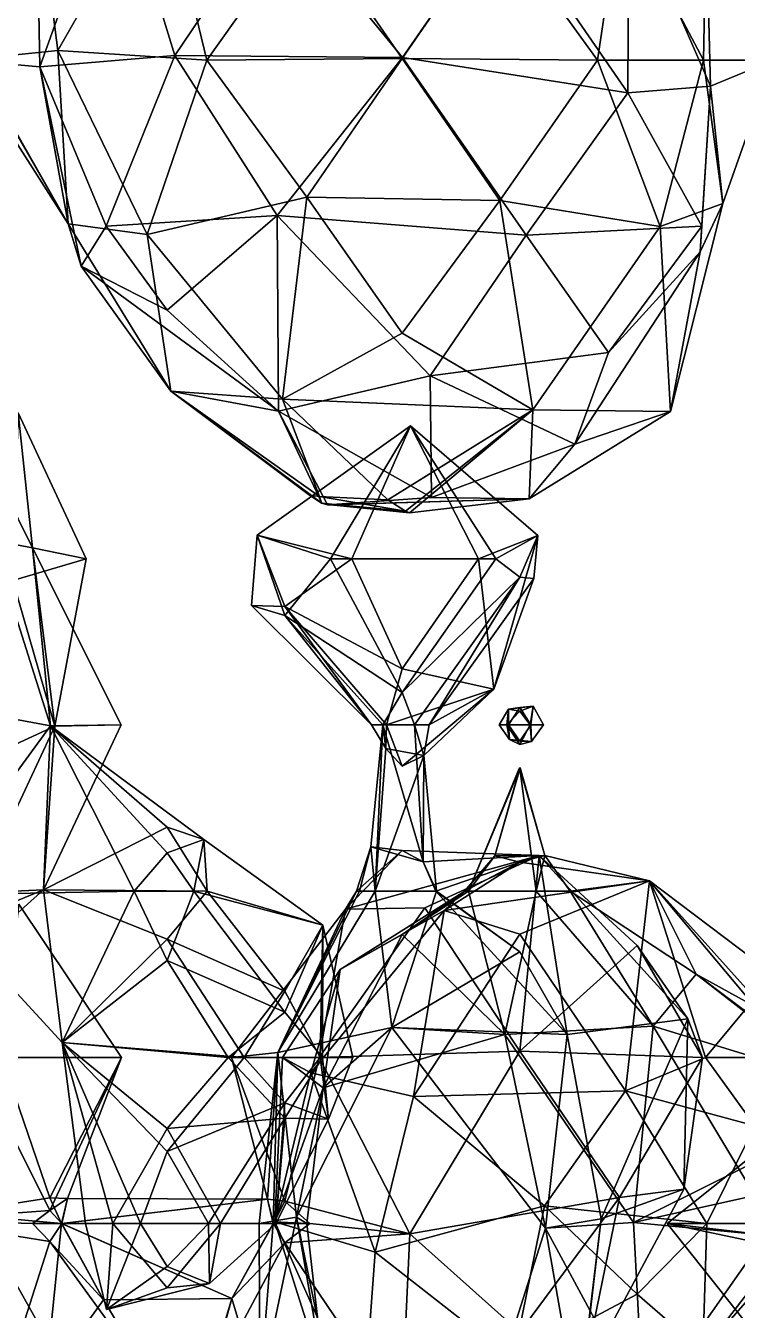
# Model space of a CAD drawing. Extents: x 290083 to 295691, y 4553739 to 4561622.
# Drawn here: x 293987.4 to 294063.7, y 4559022.4 to 4559160.1 of the extents above; entities that cross this region are included whole.
import ezdxf

# ---------------------------------------------------------------- set-up
doc = ezdxf.new("R2010")
doc.units = 0
doc.layers.add('Au_ppm_Pref_-_0_3', color=7, linetype='CONTINUOUS')

msp = doc.modelspace()

# ---------------------------------------------------------------- linework, layer by layer
at = {"layer": 'Au_ppm_Pref_-_0_3'}
for points in [[(293996.91, 4559177.91, 1851.76), (293988.56, 4559175.19, 1858.99), (293988.9, 4559155.64, 1853.05)], [(294003.39, 4559156.84, 1849.25), (293996.91, 4559177.91, 1851.76), (293988.9, 4559155.64, 1853.05)], [(294014.31, 4559173.08, 1848.93), (293996.91, 4559177.91, 1851.76), (294003.39, 4559156.84, 1849.25)], [(293988.56, 4559175.19, 1858.99), (294001.89, 4559176.72, 1865.59), (293990.85, 4559157.4, 1864.62)], [(293990.85, 4559157.4, 1864.62), (294001.89, 4559176.72, 1865.59), (294006.81, 4559156.37, 1868.89)], [(294006.81, 4559156.37, 1868.89), (294001.89, 4559176.72, 1865.59), (294017.52, 4559171.41, 1868.86)], [(293982.02, 4559156.26, 1858.06), (293988.56, 4559175.19, 1858.99), (293981.14, 4559157.4, 1859.01)], [(293981.14, 4559157.4, 1859.01), (293988.56, 4559175.19, 1858.99), (293981.77, 4559156.48, 1859.6)], [(293981.77, 4559156.48, 1859.6), (293988.56, 4559175.19, 1858.99), (293990.85, 4559157.4, 1864.62)], [(293982.02, 4559156.26, 1858.06), (293988.9, 4559155.64, 1853.05), (293988.56, 4559175.19, 1858.99)], [(294027.81, 4559156.66, 1848.36), (294014.31, 4559173.08, 1848.93), (294003.39, 4559156.84, 1849.25)], [(294027.81, 4559156.66, 1848.36), (294038.58, 4559172.24, 1848.63), (294014.31, 4559173.08, 1848.93)], [(294051.21, 4559173.12, 1864.63), (294048.72, 4559156.37, 1868.88), (294037.91, 4559171.29, 1868.76)], [(294052.07, 4559173.62, 1853.27), (294038.58, 4559172.24, 1848.63), (294051.95, 4559152.85, 1848.79)], [(294051.21, 4559173.12, 1864.63), (294060.06, 4559156.37, 1864.15), (294048.72, 4559156.37, 1868.88)], [(294051.21, 4559173.12, 1864.63), (294060.37, 4559171.63, 1859.01), (294060.06, 4559156.37, 1864.15)], [(294060.83, 4559153.57, 1853.54), (294052.07, 4559173.62, 1853.27), (294051.95, 4559152.85, 1848.79)], [(294060.37, 4559171.63, 1859.01), (294052.07, 4559173.62, 1853.27), (294060.83, 4559153.57, 1853.54)], [(294027.81, 4559156.66, 1848.36), (294051.95, 4559152.85, 1848.79), (294038.58, 4559172.24, 1848.63)], [(294060.37, 4559171.63, 1859.01), (294067.56, 4559156.37, 1859.01), (294060.06, 4559156.37, 1864.15)], [(294067.56, 4559156.37, 1859.01), (294060.37, 4559171.63, 1859.01), (294060.83, 4559153.57, 1853.54)], [(294027.76, 4559156.54, 1868.95), (294006.81, 4559156.37, 1868.89), (294017.52, 4559171.41, 1868.86)], [(294027.76, 4559156.54, 1868.95), (294017.52, 4559171.41, 1868.86), (294037.91, 4559171.29, 1868.76)], [(294027.76, 4559156.54, 1868.95), (294037.91, 4559171.29, 1868.76), (294048.72, 4559156.37, 1868.88)], [(293990.85, 4559157.4, 1864.62), (293991.95, 4559138.83, 1859.16), (293981.77, 4559156.48, 1859.6)], [(293981.77, 4559156.48, 1859.6), (293991.95, 4559138.83, 1859.16), (293982.69, 4559153.28, 1859.03)], [(293996.04, 4559138.55, 1849.99), (294003.39, 4559156.84, 1849.25), (293988.9, 4559155.64, 1853.05)], [(294006.81, 4559156.37, 1868.89), (294000.43, 4559137.68, 1866.4), (293990.85, 4559157.4, 1864.62)], [(293990.85, 4559157.4, 1864.62), (294000.43, 4559137.68, 1866.4), (293991.95, 4559138.83, 1859.16)], [(294003.39, 4559156.84, 1849.25), (293996.04, 4559138.55, 1849.99), (294014.35, 4559139.7, 1848.69)], [(294017.53, 4559141.67, 1868.74), (294000.43, 4559137.68, 1866.4), (294006.81, 4559156.37, 1868.89)], [(294027.81, 4559156.66, 1848.36), (294003.39, 4559156.84, 1849.25), (294014.35, 4559139.7, 1848.69)], [(294027.76, 4559156.54, 1868.95), (294017.53, 4559141.67, 1868.74), (294006.81, 4559156.37, 1868.89)], [(294027.81, 4559156.66, 1848.36), (294014.35, 4559139.7, 1848.69), (294041.04, 4559137.6, 1848.54)], [(294027.76, 4559156.54, 1868.95), (294038.25, 4559141.32, 1868.96), (294017.53, 4559141.67, 1868.74)], [(294027.76, 4559156.54, 1868.95), (294048.72, 4559156.37, 1868.88), (294038.25, 4559141.32, 1868.96)], [(294027.81, 4559156.66, 1848.36), (294041.04, 4559137.6, 1848.54), (294051.95, 4559152.85, 1848.79)], [(294038.25, 4559141.32, 1868.96), (294048.72, 4559156.37, 1868.88), (294055.42, 4559138.52, 1865.7)], [(294048.72, 4559156.37, 1868.88), (294060.06, 4559156.37, 1864.15), (294055.42, 4559138.52, 1865.7)], [(294062.13, 4559141.01, 1859.01), (294055.42, 4559138.52, 1865.7), (294060.06, 4559156.37, 1864.15)], [(294067.56, 4559156.37, 1859.01), (294062.13, 4559141.01, 1859.01), (294060.06, 4559156.37, 1864.15)], [(294062.13, 4559141.01, 1859.01), (294067.56, 4559156.37, 1859.01), (294060.83, 4559153.57, 1853.54)], [(293991.95, 4559138.83, 1859.16), (293982.02, 4559156.26, 1858.06), (293982.69, 4559153.28, 1859.03)], [(293991.95, 4559138.83, 1859.16), (293988.9, 4559155.64, 1853.05), (293982.02, 4559156.26, 1858.06)], [(293991.95, 4559138.83, 1859.16), (293993.34, 4559134.28, 1853.07), (293988.9, 4559155.64, 1853.05)], [(293993.34, 4559134.28, 1853.07), (293996.04, 4559138.55, 1849.99), (293988.9, 4559155.64, 1853.05)], [(294059.89, 4559138.55, 1849.81), (294051.95, 4559152.85, 1848.79), (294041.04, 4559137.6, 1848.54)], [(294059.89, 4559138.55, 1849.81), (294060.83, 4559153.57, 1853.54), (294051.95, 4559152.85, 1848.79)], [(294059.72, 4559135.82, 1854.02), (294062.13, 4559141.01, 1859.01), (294060.83, 4559153.57, 1853.54)], [(294059.89, 4559138.55, 1849.81), (294059.72, 4559135.82, 1854.02), (294060.83, 4559153.57, 1853.54)], [(294000.43, 4559137.68, 1866.4), (294017.53, 4559141.67, 1868.74), (294014.95, 4559120.02, 1865.2)], [(294017.53, 4559141.67, 1868.74), (294027.78, 4559127.09, 1868.77), (294014.95, 4559120.02, 1865.2)], [(294027.78, 4559127.09, 1868.77), (294017.53, 4559141.67, 1868.74), (294038.25, 4559141.32, 1868.96)], [(294027.78, 4559127.09, 1868.77), (294038.25, 4559141.32, 1868.96), (294041.78, 4559118.88, 1866.11)], [(294038.25, 4559141.32, 1868.96), (294055.42, 4559138.52, 1865.7), (294041.78, 4559118.88, 1866.11)], [(294055.42, 4559138.52, 1865.7), (294062.13, 4559141.01, 1859.01), (294056.54, 4559118.69, 1859.04)], [(294059.72, 4559135.82, 1854.02), (294056.54, 4559118.69, 1859.04), (294062.13, 4559141.01, 1859.01)], [(294000.43, 4559137.68, 1866.4), (294002.96, 4559120.89, 1859.11), (293991.95, 4559138.83, 1859.16)], [(293993.34, 4559134.28, 1853.07), (293991.95, 4559138.83, 1859.16), (294002.96, 4559120.89, 1859.11)], [(293993.34, 4559134.28, 1853.07), (294002.58, 4559129.57, 1850.07), (293996.04, 4559138.55, 1849.99)], [(294014.35, 4559139.7, 1848.69), (293996.04, 4559138.55, 1849.99), (294002.58, 4559129.57, 1850.07)], [(294014.35, 4559139.7, 1848.69), (294002.58, 4559129.57, 1850.07), (294014.52, 4559118.73, 1852.19)], [(294014.35, 4559139.7, 1848.69), (294014.52, 4559118.73, 1852.19), (294030.76, 4559122.53, 1849.14)], [(294041.04, 4559137.6, 1848.54), (294014.35, 4559139.7, 1848.69), (294030.76, 4559122.53, 1849.14)], [(294059.89, 4559138.55, 1849.81), (294041.04, 4559137.6, 1848.54), (294049.9, 4559125.01, 1850)], [(294041.78, 4559118.88, 1866.11), (294055.42, 4559138.52, 1865.7), (294056.54, 4559118.69, 1859.04)], [(294059.89, 4559138.55, 1849.81), (294049.9, 4559125.01, 1850), (294059.72, 4559135.82, 1854.02)], [(294002.96, 4559120.89, 1859.11), (294000.43, 4559137.68, 1866.4), (294014.95, 4559120.02, 1865.2)], [(294030.76, 4559122.53, 1849.14), (294049.9, 4559125.01, 1850), (294041.04, 4559137.6, 1848.54)], [(294046.26, 4559115.2, 1852.21), (294056.54, 4559118.69, 1859.04), (294059.72, 4559135.82, 1854.02)], [(294049.9, 4559125.01, 1850), (294046.26, 4559115.2, 1852.21), (294059.72, 4559135.82, 1854.02)], [(294014.52, 4559118.73, 1852.19), (293993.34, 4559134.28, 1853.07), (294002.96, 4559120.89, 1859.11)], [(294002.58, 4559129.57, 1850.07), (293993.34, 4559134.28, 1853.07), (294014.52, 4559118.73, 1852.19)], [(294027.78, 4559127.09, 1868.77), (294041.78, 4559118.88, 1866.11), (294014.95, 4559120.02, 1865.2)], [(294030.76, 4559122.53, 1849.14), (294046.26, 4559115.2, 1852.21), (294049.9, 4559125.01, 1850)], [(293983.72, 4559104.9, 1782.67), (293978.86, 4559122.73, 1775.51), (293988.14, 4559104.1, 1775.97)], [(293978.86, 4559122.73, 1775.51), (293986.61, 4559118.54, 1769.92), (293988.14, 4559104.1, 1775.97)], [(294030.76, 4559122.53, 1849.14), (294014.52, 4559118.73, 1852.19), (294030.9, 4559109.49, 1853.79)], [(294030.76, 4559122.53, 1849.14), (294030.9, 4559109.49, 1853.79), (294046.26, 4559115.2, 1852.21)], [(294019.14, 4559108.86, 1858.87), (294002.96, 4559120.89, 1859.11), (294017.81, 4559109.73, 1859.02)], [(294019.14, 4559108.86, 1858.87), (294014.52, 4559118.73, 1852.19), (294002.96, 4559120.89, 1859.11)], [(294017.81, 4559109.73, 1859.02), (294002.96, 4559120.89, 1859.11), (294018.89, 4559109.59, 1859.52)], [(294002.96, 4559120.89, 1859.11), (294014.95, 4559120.02, 1865.2), (294018.89, 4559109.59, 1859.52)], [(294014.95, 4559120.02, 1865.2), (294026.23, 4559109.23, 1863.56), (294018.89, 4559109.59, 1859.52)], [(294026.23, 4559109.23, 1863.56), (294014.95, 4559120.02, 1865.2), (294041.78, 4559118.88, 1866.11)], [(293986.61, 4559118.54, 1769.92), (293986.03, 4559100.57, 1764.43), (293993.88, 4559102.92, 1769.92)], [(293986.61, 4559118.54, 1769.92), (293993.88, 4559102.92, 1769.92), (293988.14, 4559104.1, 1775.97)], [(294014.52, 4559118.73, 1852.19), (294019.14, 4559108.86, 1858.87), (294019.74, 4559108.7, 1858.78)], [(294014.52, 4559118.73, 1852.19), (294019.74, 4559108.7, 1858.78), (294030.9, 4559109.49, 1853.79)], [(294026.23, 4559109.23, 1863.56), (294041.78, 4559118.88, 1866.11), (294028.12, 4559108.03, 1863.4)], [(294028.54, 4559107.85, 1863.1), (294028.12, 4559108.03, 1863.4), (294041.78, 4559118.88, 1866.11)], [(294028.54, 4559107.85, 1863.1), (294041.78, 4559118.88, 1866.11), (294041.38, 4559109.33, 1859.18)], [(294041.38, 4559109.33, 1859.18), (294041.78, 4559118.88, 1866.11), (294056.54, 4559118.69, 1859.04)], [(294056.54, 4559118.69, 1859.04), (294046.26, 4559115.2, 1852.21), (294041.38, 4559109.33, 1859.18)], [(294022.37, 4559102.92, 1826.77), (294012.2, 4559105.44, 1823.31), (294028.66, 4559117.17, 1823.37)], [(294028.66, 4559117.17, 1823.37), (294012.2, 4559105.44, 1823.31), (294020.07, 4559102.92, 1821.07)], [(294028.66, 4559117.17, 1823.37), (294020.07, 4559102.92, 1821.07), (294037.8, 4559102.92, 1822.16)], [(294035.96, 4559102.92, 1825.46), (294022.37, 4559102.92, 1826.77), (294028.66, 4559117.17, 1823.37)], [(294035.96, 4559102.92, 1825.46), (294028.66, 4559117.17, 1823.37), (294042.31, 4559105.41, 1823.53)], [(294028.66, 4559117.17, 1823.37), (294037.8, 4559102.92, 1822.16), (294042.31, 4559105.41, 1823.53)], [(294046.26, 4559115.2, 1852.21), (294030.9, 4559109.49, 1853.79), (294041.38, 4559109.33, 1859.18)], [(294019.12, 4559108.87, 1858.88), (294019.14, 4559108.86, 1858.87), (294017.81, 4559109.73, 1859.02)], [(294017.81, 4559109.73, 1859.02), (294018.89, 4559109.59, 1859.52), (294019.12, 4559108.87, 1858.88)], [(294018.89, 4559109.59, 1859.52), (294026.23, 4559109.23, 1863.56), (294028.11, 4559108.03, 1863.4)], [(294018.89, 4559109.59, 1859.52), (294028.11, 4559108.03, 1863.4), (294019.12, 4559108.87, 1858.88)], [(294020.07, 4559108.69, 1859.01), (294019.14, 4559108.86, 1858.87), (294019.12, 4559108.87, 1858.88)], [(294019.12, 4559108.87, 1858.88), (294028.11, 4559108.03, 1863.4), (294028.54, 4559107.85, 1863.1)], [(294019.12, 4559108.87, 1858.88), (294028.54, 4559107.85, 1863.1), (294020.07, 4559108.69, 1859.01)], [(294019.74, 4559108.7, 1858.78), (294019.14, 4559108.86, 1858.87), (294020.07, 4559108.69, 1859.01)], [(294019.74, 4559108.7, 1858.78), (294041.38, 4559109.33, 1859.18), (294030.9, 4559109.49, 1853.79)], [(294041.38, 4559109.33, 1859.18), (294019.74, 4559108.7, 1858.78), (294020.07, 4559108.69, 1859.01)], [(294020.07, 4559108.69, 1859.01), (294028.54, 4559107.85, 1863.1), (294041.38, 4559109.33, 1859.18)], [(294028.11, 4559108.03, 1863.4), (294026.23, 4559109.23, 1863.56), (294028.12, 4559108.03, 1863.4)], [(294028.54, 4559107.85, 1863.1), (294028.11, 4559108.03, 1863.4), (294028.12, 4559108.03, 1863.4)], [(294015.18, 4559097.79, 1825.08), (294011.62, 4559097.89, 1823.37), (294012.2, 4559105.44, 1823.31)], [(294011.62, 4559097.89, 1823.37), (294015.18, 4559096.84, 1821.35), (294012.2, 4559105.44, 1823.31)], [(294022.37, 4559102.92, 1826.77), (294015.18, 4559097.79, 1825.08), (294012.2, 4559105.44, 1823.31)], [(294020.07, 4559102.92, 1821.07), (294012.2, 4559105.44, 1823.31), (294015.18, 4559096.84, 1821.35)], [(293974.41, 4559087.9, 1787.13), (293983.72, 4559104.9, 1782.67), (293990.05, 4559085.01, 1781.68)], [(293983.72, 4559104.9, 1782.67), (293988.14, 4559104.1, 1775.97), (293990.05, 4559085.01, 1781.68)], [(293988.14, 4559104.1, 1775.97), (293997.62, 4559085.1, 1775.86), (293990.05, 4559085.01, 1781.68)], [(293988.14, 4559104.1, 1775.97), (293990.53, 4559084.96, 1770.39), (293997.62, 4559085.1, 1775.86)], [(293988.14, 4559104.1, 1775.97), (293993.88, 4559102.92, 1769.92), (293990.53, 4559084.96, 1770.39)], [(294035.96, 4559102.92, 1825.46), (294042.31, 4559105.41, 1823.53), (294037.58, 4559088.93, 1826.72)], [(294041.88, 4559100.79, 1823.37), (294037.58, 4559088.93, 1826.72), (294042.31, 4559105.41, 1823.53)], [(294040.37, 4559100.95, 1822.72), (294042.31, 4559105.41, 1823.53), (294037.8, 4559102.92, 1822.16)], [(294040.37, 4559100.95, 1822.72), (294041.88, 4559100.79, 1823.37), (294042.31, 4559105.41, 1823.53)], [(293993.88, 4559102.92, 1769.92), (293986.03, 4559100.57, 1764.43), (293990.53, 4559084.96, 1770.39)], [(294027.78, 4559091.13, 1825.38), (294015.18, 4559097.79, 1825.08), (294022.37, 4559102.92, 1826.77)], [(294027.78, 4559088.59, 1822.21), (294020.07, 4559102.92, 1821.07), (294015.18, 4559096.84, 1821.35)], [(294027.78, 4559088.59, 1822.21), (294037.8, 4559102.92, 1822.16), (294020.07, 4559102.92, 1821.07)], [(294035.96, 4559102.92, 1825.46), (294027.78, 4559091.13, 1825.38), (294022.37, 4559102.92, 1826.77)], [(294027.78, 4559091.13, 1825.38), (294035.96, 4559102.92, 1825.46), (294037.58, 4559088.93, 1826.72)], [(294027.78, 4559088.59, 1822.21), (294040.37, 4559100.95, 1822.72), (294037.8, 4559102.92, 1822.16)], [(293984.88, 4559082.37, 1763.01), (293990.53, 4559084.96, 1770.39), (293986.03, 4559100.57, 1764.43)], [(294027.78, 4559088.59, 1822.21), (294029.1, 4559085.1, 1822.75), (294040.37, 4559100.95, 1822.72)], [(294030.64, 4559085.1, 1823.37), (294040.37, 4559100.95, 1822.72), (294029.1, 4559085.1, 1822.75)], [(294030.64, 4559085.1, 1823.37), (294041.88, 4559100.79, 1823.37), (294040.37, 4559100.95, 1822.72)], [(294041.88, 4559100.79, 1823.37), (294030.64, 4559085.1, 1823.37), (294037.58, 4559088.93, 1826.72)], [(294024.48, 4559085.1, 1823.37), (294011.62, 4559097.89, 1823.37), (294015.18, 4559097.79, 1825.08)], [(294024.48, 4559085.1, 1823.37), (294015.18, 4559096.84, 1821.35), (294011.62, 4559097.89, 1823.37)], [(294027.78, 4559091.13, 1825.38), (294026.09, 4559085.1, 1824.17), (294015.18, 4559097.79, 1825.08)], [(294024.48, 4559085.1, 1823.37), (294015.18, 4559097.79, 1825.08), (294026.09, 4559085.1, 1824.17)], [(294027.78, 4559088.59, 1822.21), (294015.18, 4559096.84, 1821.35), (294025.69, 4559085.1, 1822.39)], [(294024.48, 4559085.1, 1823.37), (294025.69, 4559085.1, 1822.39), (294015.18, 4559096.84, 1821.35)], [(294027.78, 4559091.13, 1825.38), (294037.58, 4559088.93, 1826.72), (294026.09, 4559085.1, 1824.17)], [(294027.78, 4559080.68, 1824.85), (294026.09, 4559085.1, 1824.17), (294037.58, 4559088.93, 1826.72)], [(294030.09, 4559081.83, 1823.37), (294027.78, 4559080.68, 1824.85), (294037.58, 4559088.93, 1826.72)], [(294030.09, 4559081.83, 1823.37), (294037.58, 4559088.93, 1826.72), (294030.64, 4559085.1, 1823.37)], [(293990.05, 4559085.01, 1781.68), (293976.77, 4559066.84, 1782.68), (293974.41, 4559087.9, 1787.13)], [(294027.78, 4559088.59, 1822.21), (294025.69, 4559085.1, 1822.39), (294029.1, 4559085.1, 1822.75)], [(294038.17, 4559085.1, 1793.68), (294039.18, 4559086.79, 1793.68), (294039.16, 4559085.1, 1794.25)], [(294039.18, 4559086.79, 1793.68), (294038.17, 4559085.1, 1793.68), (294038.99, 4559085.1, 1793.02)], [(294039.18, 4559086.79, 1793.68), (294038.99, 4559085.1, 1793.02), (294040.37, 4559086.57, 1793.19)], [(294041.48, 4559085.1, 1793.15), (294040.37, 4559086.57, 1793.19), (294038.99, 4559085.1, 1793.02)], [(294039.18, 4559086.79, 1793.68), (294040.37, 4559086.98, 1794.3), (294039.16, 4559085.1, 1794.25)], [(294041.56, 4559085.1, 1794.23), (294039.16, 4559085.1, 1794.25), (294040.37, 4559086.98, 1794.3)], [(294039.18, 4559086.79, 1793.68), (294041.8, 4559087.12, 1793.68), (294040.37, 4559086.98, 1794.3)], [(294041.8, 4559087.12, 1793.68), (294039.18, 4559086.79, 1793.68), (294040.37, 4559086.57, 1793.19)], [(294041.48, 4559085.1, 1793.15), (294041.8, 4559087.12, 1793.68), (294040.37, 4559086.57, 1793.19)], [(294041.8, 4559087.12, 1793.68), (294041.56, 4559085.1, 1794.23), (294040.37, 4559086.98, 1794.3)], [(294041.48, 4559085.1, 1793.15), (294042.93, 4559085.1, 1793.68), (294041.8, 4559087.12, 1793.68)], [(294041.8, 4559087.12, 1793.68), (294042.93, 4559085.1, 1793.68), (294041.56, 4559085.1, 1794.23)], [(293990.05, 4559085.01, 1781.68), (293999.04, 4559067.28, 1783.47), (293976.77, 4559066.84, 1782.68)], [(293989.3, 4559067.42, 1776.29), (293990.53, 4559084.96, 1770.39), (293980.65, 4559063.88, 1769.59)], [(293990.53, 4559084.96, 1770.39), (293984.88, 4559082.37, 1763.01), (293980.65, 4559063.88, 1769.59)], [(293997.62, 4559085.1, 1775.86), (293989.3, 4559067.42, 1776.29), (293990.05, 4559085.01, 1781.68)], [(293989.3, 4559067.42, 1776.29), (293997.62, 4559085.1, 1775.86), (293990.53, 4559084.96, 1770.39)], [(294002.58, 4559074.13, 1779.52), (293990.05, 4559085.01, 1781.68), (293989.3, 4559067.42, 1776.29)], [(293999.04, 4559067.28, 1783.47), (293990.05, 4559085.01, 1781.68), (294002.58, 4559071.38, 1783.16)], [(294002.58, 4559071.38, 1783.16), (293990.05, 4559085.01, 1781.68), (294006.5, 4559072.83, 1781.8)], [(294006.5, 4559072.83, 1781.8), (293990.05, 4559085.01, 1781.68), (294002.58, 4559074.13, 1779.52)], [(294024.86, 4559067.28, 1818.81), (294024.42, 4559072.03, 1817.43), (294025.69, 4559085.1, 1822.39)], [(294030, 4559070.43, 1817.43), (294025.69, 4559085.1, 1822.39), (294024.42, 4559072.03, 1817.43)], [(294026, 4559082.59, 1823.37), (294024.48, 4559085.1, 1823.37), (294026.09, 4559085.1, 1824.17)], [(294024.48, 4559085.1, 1823.37), (294026, 4559082.59, 1823.37), (294025.69, 4559085.1, 1822.39)], [(294024.86, 4559067.28, 1818.81), (294025.69, 4559085.1, 1822.39), (294026, 4559082.59, 1823.37)], [(294030, 4559070.43, 1817.43), (294029.1, 4559085.1, 1822.75), (294025.69, 4559085.1, 1822.39)], [(294026, 4559082.59, 1823.37), (294026.09, 4559085.1, 1824.17), (294027.78, 4559080.68, 1824.85)], [(294030, 4559070.43, 1817.43), (294030.09, 4559081.83, 1823.37), (294029.1, 4559085.1, 1822.75)], [(294030.09, 4559081.83, 1823.37), (294030.64, 4559085.1, 1823.37), (294029.1, 4559085.1, 1822.75)], [(294039.27, 4559083.54, 1793.68), (294038.17, 4559085.1, 1793.68), (294039.16, 4559085.1, 1794.25)], [(294038.17, 4559085.1, 1793.68), (294039.27, 4559083.54, 1793.68), (294038.99, 4559085.1, 1793.02)], [(294041.48, 4559085.1, 1793.15), (294038.99, 4559085.1, 1793.02), (294040.37, 4559082.99, 1792.97)], [(294039.27, 4559083.54, 1793.68), (294040.37, 4559082.99, 1792.97), (294038.99, 4559085.1, 1793.02)], [(294039.27, 4559083.54, 1793.68), (294039.16, 4559085.1, 1794.25), (294040.37, 4559083.35, 1794.26)], [(294040.37, 4559083.35, 1794.26), (294039.16, 4559085.1, 1794.25), (294041.56, 4559085.1, 1794.23)], [(294041.48, 4559085.1, 1793.15), (294040.37, 4559082.99, 1792.97), (294041.62, 4559083.34, 1793.68)], [(294041.62, 4559083.34, 1793.68), (294040.37, 4559083.35, 1794.26), (294041.56, 4559085.1, 1794.23)], [(294041.48, 4559085.1, 1793.15), (294041.62, 4559083.34, 1793.68), (294042.93, 4559085.1, 1793.68)], [(294042.93, 4559085.1, 1793.68), (294041.62, 4559083.34, 1793.68), (294041.56, 4559085.1, 1794.23)], [(294041.62, 4559083.34, 1793.68), (294039.27, 4559083.54, 1793.68), (294040.37, 4559083.35, 1794.26)], [(294039.27, 4559083.54, 1793.68), (294041.62, 4559083.34, 1793.68), (294040.37, 4559082.99, 1792.97)], [(294024.86, 4559067.28, 1818.81), (294026, 4559082.59, 1823.37), (294030.09, 4559081.83, 1823.37)], [(294030.09, 4559081.83, 1823.37), (294026, 4559082.59, 1823.37), (294027.78, 4559080.68, 1824.85)], [(294024.86, 4559067.28, 1818.81), (294030.09, 4559081.83, 1823.37), (294031.45, 4559067.28, 1819.17)], [(294030, 4559070.43, 1817.43), (294031.45, 4559067.28, 1819.17), (294030.09, 4559081.83, 1823.37)], [(294040.32, 4559080.43, 1830.84), (294040.36, 4559080.52, 1830.85), (294034.89, 4559067.28, 1832.67)], [(294040.36, 4559080.52, 1830.85), (294037.68, 4559071.09, 1835.25), (294034.89, 4559067.28, 1832.67)], [(294034.89, 4559067.28, 1832.67), (294040.39, 4559080.43, 1830.86), (294040.32, 4559080.43, 1830.84)], [(294042.14, 4559067.28, 1834.42), (294040.39, 4559080.43, 1830.86), (294034.89, 4559067.28, 1832.67)], [(294040.4, 4559080.5, 1830.86), (294037.68, 4559071.09, 1835.25), (294040.36, 4559080.52, 1830.85)], [(294043.07, 4559071.1, 1835.25), (294037.68, 4559071.09, 1835.25), (294040.4, 4559080.5, 1830.86)], [(294040.32, 4559080.43, 1830.84), (294040.4, 4559080.5, 1830.86), (294040.36, 4559080.52, 1830.85)], [(294040.39, 4559080.43, 1830.86), (294040.4, 4559080.5, 1830.86), (294040.32, 4559080.43, 1830.84)], [(294040.39, 4559080.43, 1830.86), (294043.07, 4559071.1, 1835.25), (294040.4, 4559080.5, 1830.86)], [(294040.39, 4559080.43, 1830.86), (294042.14, 4559067.28, 1834.42), (294043.07, 4559071.1, 1835.25)], [(294002.58, 4559074.13, 1779.52), (293989.3, 4559067.42, 1776.29), (294006.84, 4559067.28, 1779.79)], [(294002.58, 4559074.13, 1779.52), (294006.84, 4559067.28, 1779.79), (294006.5, 4559072.83, 1781.8)], [(294005.41, 4559067.28, 1783.13), (294002.58, 4559071.38, 1783.16), (294006.5, 4559072.83, 1781.8)], [(294005.41, 4559067.28, 1783.13), (294006.5, 4559072.83, 1781.8), (294019.26, 4559063.65, 1781.8)], [(294006.5, 4559072.83, 1781.8), (294006.84, 4559067.28, 1779.79), (294019.26, 4559063.65, 1781.8)], [(294005.41, 4559067.28, 1783.13), (293999.04, 4559067.28, 1783.47), (294002.58, 4559071.38, 1783.16)], [(294027.78, 4559071.66, 1815.97), (294022.86, 4559067.28, 1815.12), (294021.7, 4559065.36, 1811.49)], [(294027.78, 4559071.66, 1815.97), (294021.7, 4559065.36, 1811.49), (294042.44, 4559071.11, 1811.25)], [(294042.44, 4559071.11, 1811.25), (294021.7, 4559065.36, 1811.49), (294030.2, 4559065.51, 1807.29)], [(294024.42, 4559072.03, 1817.43), (294022.86, 4559067.28, 1815.12), (294027.78, 4559071.66, 1815.97)], [(294024.42, 4559072.03, 1817.43), (294023.18, 4559067.28, 1817.43), (294022.86, 4559067.28, 1815.12)], [(294023.18, 4559067.28, 1817.43), (294024.42, 4559072.03, 1817.43), (294024.86, 4559067.28, 1818.81)], [(294030, 4559070.43, 1817.43), (294024.42, 4559072.03, 1817.43), (294027.78, 4559071.66, 1815.97)], [(294030, 4559070.43, 1817.43), (294027.78, 4559071.66, 1815.97), (294042.44, 4559071.11, 1811.25)], [(294031.37, 4559067.28, 1817.43), (294030, 4559070.43, 1817.43), (294042.44, 4559071.11, 1811.25)], [(294042.44, 4559071.11, 1811.25), (294030.2, 4559065.51, 1807.29), (294040.39, 4559050.13, 1806.56)], [(294031.37, 4559067.28, 1817.43), (294042.44, 4559071.11, 1811.25), (294045.47, 4559051.92, 1817.96)], [(294034.45, 4559067.28, 1838.04), (294037.68, 4559071.09, 1835.25), (294040.37, 4559070.41, 1836.29)], [(294034.45, 4559067.28, 1838.04), (294034.49, 4559067.28, 1835.25), (294037.68, 4559071.09, 1835.25)], [(294037.68, 4559071.09, 1835.25), (294034.49, 4559067.28, 1835.25), (294034.89, 4559067.28, 1832.67)], [(294043.07, 4559071.1, 1835.25), (294040.37, 4559070.41, 1836.29), (294037.68, 4559071.09, 1835.25)], [(294043.07, 4559071.1, 1835.25), (294054.28, 4559068.38, 1841.61), (294040.37, 4559070.41, 1836.29)], [(294052.97, 4559061.45, 1807.5), (294042.44, 4559071.11, 1811.25), (294040.39, 4559050.13, 1806.56)], [(294042.14, 4559067.28, 1834.42), (294045.77, 4559067.28, 1835.25), (294043.07, 4559071.1, 1835.25)], [(294045.47, 4559051.92, 1817.96), (294042.44, 4559071.11, 1811.25), (294058.38, 4559053.61, 1812.67)], [(294058.38, 4559053.61, 1812.67), (294042.44, 4559071.11, 1811.25), (294052.97, 4559061.45, 1807.5)], [(294045.77, 4559067.28, 1835.25), (294054.28, 4559068.38, 1841.61), (294043.07, 4559071.1, 1835.25)], [(294030, 4559070.43, 1817.43), (294031.37, 4559067.28, 1817.43), (294031.45, 4559067.28, 1819.17)], [(294032.27, 4559065.22, 1840.73), (294034.45, 4559067.28, 1838.04), (294040.37, 4559070.41, 1836.29)], [(294032.27, 4559065.22, 1840.73), (294040.37, 4559070.41, 1836.29), (294054.28, 4559068.38, 1841.61)], [(294032.27, 4559065.22, 1840.73), (294054.28, 4559068.38, 1841.61), (294040.37, 4559062.68, 1845.6)], [(294051.7, 4559045.9, 1845.34), (294040.37, 4559062.68, 1845.6), (294054.28, 4559068.38, 1841.61)], [(294059.29, 4559058.4, 1835.25), (294054.28, 4559068.38, 1841.61), (294045.77, 4559067.28, 1835.25)], [(294054.28, 4559068.38, 1841.61), (294060.29, 4559049.46, 1843.68), (294051.7, 4559045.9, 1845.34)], [(294060.29, 4559049.46, 1843.68), (294054.28, 4559068.38, 1841.61), (294065.57, 4559055.83, 1843.31)], [(294059.29, 4559058.4, 1835.25), (294065.57, 4559054.93, 1839.37), (294054.28, 4559068.38, 1841.61)], [(294070.35, 4559056.23, 1841.19), (294065.57, 4559055.83, 1843.31), (294054.28, 4559068.38, 1841.61)], [(294065.57, 4559054.93, 1839.37), (294070.35, 4559056.23, 1841.19), (294054.28, 4559068.38, 1841.61)], [(293989.3, 4559067.42, 1776.29), (293971.87, 4559051.84, 1775.86), (293976.77, 4559066.84, 1782.68)], [(293989.3, 4559067.42, 1776.29), (293980.65, 4559063.88, 1769.59), (293971.87, 4559051.84, 1775.86)], [(293991.3, 4559051.07, 1781.8), (293989.3, 4559067.42, 1776.29), (293976.77, 4559066.84, 1782.68)], [(293976.77, 4559066.84, 1782.68), (293999.04, 4559067.28, 1783.47), (293991.3, 4559051.07, 1781.8)], [(293991.3, 4559051.07, 1781.8), (294002.58, 4559062.14, 1780.08), (293989.3, 4559067.42, 1776.29)], [(294006.84, 4559067.28, 1779.79), (293989.3, 4559067.42, 1776.29), (294002.58, 4559062.14, 1780.08)], [(293991.3, 4559051.07, 1781.8), (293999.04, 4559067.28, 1783.47), (294002.58, 4559059.87, 1784.27)], [(294005.41, 4559067.28, 1783.13), (294002.58, 4559059.87, 1784.27), (293999.04, 4559067.28, 1783.47)], [(294015.18, 4559054.33, 1783.42), (294002.58, 4559059.87, 1784.27), (294005.41, 4559067.28, 1783.13)], [(294015.18, 4559056.57, 1779.43), (294006.84, 4559067.28, 1779.79), (294002.58, 4559062.14, 1780.08)], [(294015.18, 4559054.33, 1783.42), (294005.41, 4559067.28, 1783.13), (294019.26, 4559063.65, 1781.8)], [(294006.84, 4559067.28, 1779.79), (294015.18, 4559056.57, 1779.43), (294019.26, 4559063.65, 1781.8)], [(294023.18, 4559067.28, 1817.43), (294024.86, 4559067.28, 1818.81), (294014.43, 4559050, 1817.31)], [(294024.86, 4559067.28, 1818.81), (294026.67, 4559052.66, 1824.21), (294014.43, 4559050, 1817.31)], [(294022.86, 4559067.28, 1815.12), (294023.18, 4559067.28, 1817.43), (294014.43, 4559050, 1817.31)], [(294022.86, 4559067.28, 1815.12), (294014.43, 4559050, 1817.31), (294021.7, 4559065.36, 1811.49)], [(294032.27, 4559065.22, 1840.73), (294021.1, 4559058.9, 1835.25), (294034.49, 4559067.28, 1835.25)], [(294034.49, 4559067.28, 1835.25), (294021.1, 4559058.9, 1835.25), (294027.78, 4559062.65, 1830.86)], [(294024.86, 4559067.28, 1818.81), (294031.45, 4559067.28, 1819.17), (294026.67, 4559052.66, 1824.21)], [(294031.45, 4559067.28, 1819.17), (294040.37, 4559060.79, 1821.21), (294026.67, 4559052.66, 1824.21)], [(294038.77, 4559051.94, 1828.92), (294034.89, 4559067.28, 1832.67), (294027.78, 4559062.65, 1830.86)], [(294034.49, 4559067.28, 1835.25), (294027.78, 4559062.65, 1830.86), (294034.89, 4559067.28, 1832.67)], [(294031.37, 4559067.28, 1817.43), (294045.47, 4559051.92, 1817.96), (294040.37, 4559060.79, 1821.21)], [(294031.37, 4559067.28, 1817.43), (294040.37, 4559060.79, 1821.21), (294031.45, 4559067.28, 1819.17)], [(294032.27, 4559065.22, 1840.73), (294034.49, 4559067.28, 1835.25), (294034.45, 4559067.28, 1838.04)], [(294042.14, 4559067.28, 1834.42), (294034.89, 4559067.28, 1832.67), (294038.77, 4559051.94, 1828.92)], [(294054.67, 4559052.82, 1833.33), (294042.14, 4559067.28, 1834.42), (294038.77, 4559051.94, 1828.92)], [(294054.67, 4559052.82, 1833.33), (294045.77, 4559067.28, 1835.25), (294042.14, 4559067.28, 1834.42)], [(294054.67, 4559052.82, 1833.33), (294059.29, 4559058.4, 1835.25), (294045.77, 4559067.28, 1835.25)], [(293981.77, 4559049.46, 1816.44), (293986.68, 4559065.9, 1811.49), (293997.69, 4559049.46, 1811.49)], [(293997.69, 4559049.46, 1811.49), (293986.68, 4559065.9, 1811.49), (293984.83, 4559049.46, 1806.12)], [(294021.7, 4559065.36, 1811.49), (294018.88, 4559049.46, 1807.3), (294030.2, 4559065.51, 1807.29)], [(294030.2, 4559065.51, 1807.29), (294018.88, 4559049.46, 1807.3), (294040.39, 4559050.13, 1806.56)], [(294021.7, 4559065.36, 1811.49), (294014.43, 4559050, 1817.31), (294009.48, 4559049.46, 1811.49)], [(294021.7, 4559065.36, 1811.49), (294009.48, 4559049.46, 1811.49), (294018.88, 4559049.46, 1807.3)], [(294032.27, 4559065.22, 1840.73), (294028.98, 4559045.28, 1845.17), (294017.97, 4559047.81, 1840.8)], [(294032.27, 4559065.22, 1840.73), (294017.97, 4559047.81, 1840.8), (294021.1, 4559058.9, 1835.25)], [(294032.27, 4559065.22, 1840.73), (294040.37, 4559062.68, 1845.6), (294028.98, 4559045.28, 1845.17)], [(294015.18, 4559054.33, 1783.42), (294019.26, 4559063.65, 1781.8), (294019.23, 4559049.46, 1783.71)], [(294019.26, 4559063.65, 1781.8), (294015.18, 4559056.57, 1779.43), (294018.96, 4559049.46, 1780.01)], [(294022.47, 4559049.46, 1781.8), (294019.26, 4559063.65, 1781.8), (294018.96, 4559049.46, 1780.01)], [(294019.26, 4559063.65, 1781.8), (294022.47, 4559049.46, 1781.8), (294019.23, 4559049.46, 1783.71)], [(293991.3, 4559051.07, 1781.8), (294010.83, 4559049.46, 1779.75), (294002.58, 4559062.14, 1780.08)], [(294015.18, 4559056.57, 1779.43), (294002.58, 4559062.14, 1780.08), (294010.83, 4559049.46, 1779.75)], [(294019.29, 4559046.21, 1830.16), (294038.77, 4559051.94, 1828.92), (294027.78, 4559062.65, 1830.86)], [(294021.1, 4559058.9, 1835.25), (294019.29, 4559046.21, 1830.16), (294027.78, 4559062.65, 1830.86)], [(294051.7, 4559045.9, 1845.34), (294028.98, 4559045.28, 1845.17), (294040.37, 4559062.68, 1845.6)], [(294052.97, 4559061.45, 1807.5), (294040.39, 4559050.13, 1806.56), (294059.96, 4559049.46, 1808.2)], [(294058.38, 4559053.61, 1812.67), (294052.97, 4559061.45, 1807.5), (294059.96, 4559049.46, 1808.2)], [(294045.47, 4559051.92, 1817.96), (294026.67, 4559052.66, 1824.21), (294040.37, 4559060.79, 1821.21)], [(294002.58, 4559059.87, 1784.27), (294009.12, 4559049.46, 1784.65), (293991.3, 4559051.07, 1781.8)], [(294015.18, 4559054.33, 1783.42), (294009.12, 4559049.46, 1784.65), (294002.58, 4559059.87, 1784.27)], [(294017.97, 4559047.81, 1840.8), (294014.93, 4559049.46, 1835.25), (294021.1, 4559058.9, 1835.25)], [(294021.1, 4559058.9, 1835.25), (294014.93, 4559049.46, 1835.25), (294019.29, 4559046.21, 1830.16)], [(294074.21, 4559046.81, 1834.72), (294059.29, 4559058.4, 1835.25), (294054.67, 4559052.82, 1833.33)], [(294059.29, 4559058.4, 1835.25), (294074.21, 4559046.81, 1834.72), (294074.71, 4559046.76, 1834.77)], [(294074.71, 4559046.76, 1834.77), (294065.57, 4559054.93, 1839.37), (294059.29, 4559058.4, 1835.25)], [(294015.18, 4559056.57, 1779.43), (294010.83, 4559049.46, 1779.75), (294018.96, 4559049.46, 1780.01)], [(294060.29, 4559049.46, 1843.68), (294065.57, 4559055.83, 1843.31), (294073.16, 4559049.46, 1844.77)], [(294015.18, 4559054.33, 1783.42), (294019.23, 4559049.46, 1783.71), (294009.12, 4559049.46, 1784.65)], [(294049.11, 4559032.18, 1816.82), (294045.47, 4559051.92, 1817.96), (294058.38, 4559053.61, 1812.67)], [(294049.11, 4559032.18, 1816.82), (294058.38, 4559053.61, 1812.67), (294057.96, 4559035.34, 1811.49)], [(294058.38, 4559053.61, 1812.67), (294059.96, 4559049.46, 1808.2), (294057.96, 4559035.34, 1811.49)], [(294014.43, 4559050, 1817.31), (294026.67, 4559052.66, 1824.21), (294016.44, 4559032.35, 1822.93)], [(294016.44, 4559032.35, 1822.93), (294026.67, 4559052.66, 1824.21), (294019.29, 4559046.21, 1830.16)], [(294038.77, 4559051.94, 1828.92), (294019.29, 4559046.21, 1830.16), (294026.67, 4559052.66, 1824.21)], [(294043.14, 4559031.17, 1823), (294038.77, 4559051.94, 1828.92), (294026.67, 4559052.66, 1824.21)], [(294026.67, 4559052.66, 1824.21), (294045.47, 4559051.92, 1817.96), (294043.14, 4559031.17, 1823)], [(294052.58, 4559031.77, 1829.28), (294054.67, 4559052.82, 1833.33), (294038.77, 4559051.94, 1828.92)], [(294038.77, 4559051.94, 1828.92), (294043.14, 4559031.17, 1823), (294052.58, 4559031.77, 1829.28)], [(294045.47, 4559051.92, 1817.96), (294049.11, 4559032.18, 1816.82), (294043.14, 4559031.17, 1823)], [(294065.57, 4559034.66, 1834.25), (294054.67, 4559052.82, 1833.33), (294052.58, 4559031.77, 1829.28)], [(294074.21, 4559046.81, 1834.72), (294054.67, 4559052.82, 1833.33), (294065.57, 4559034.66, 1834.25)], [(293996.75, 4559031.65, 1784.55), (293991.3, 4559051.07, 1781.8), (294002.58, 4559041.86, 1785.2)], [(293996.75, 4559031.65, 1784.55), (293993.8, 4559031.65, 1781.8), (293991.3, 4559051.07, 1781.8)], [(293991.3, 4559051.07, 1781.8), (294009.12, 4559049.46, 1784.65), (294002.58, 4559041.86, 1785.2)], [(294002.58, 4559039.37, 1779.22), (294010.83, 4559049.46, 1779.75), (293991.3, 4559051.07, 1781.8)], [(293991.3, 4559051.07, 1781.8), (293999.72, 4559031.65, 1780.45), (294002.58, 4559039.37, 1779.22)], [(293991.3, 4559051.07, 1781.8), (293993.8, 4559031.65, 1781.8), (293999.72, 4559031.65, 1780.45)], [(293975.79, 4559032.01, 1817.01), (293981.77, 4559049.46, 1816.44), (293989.98, 4559033.04, 1811.96)], [(293989.98, 4559034.41, 1810.57), (293984.83, 4559049.46, 1806.12), (293979.38, 4559032.75, 1804.73)], [(293989.98, 4559033.04, 1811.96), (293981.77, 4559049.46, 1816.44), (293997.69, 4559049.46, 1811.49)], [(293997.69, 4559049.46, 1811.49), (293984.83, 4559049.46, 1806.12), (293989.98, 4559034.41, 1810.57)], [(293989.98, 4559033.04, 1811.96), (293997.69, 4559049.46, 1811.49), (293991.89, 4559034.35, 1811.49)], [(293997.69, 4559049.46, 1811.49), (293989.98, 4559034.41, 1810.57), (293991.89, 4559034.35, 1811.49)], [(294015.18, 4559044.61, 1780.18), (294010.83, 4559049.46, 1779.75), (294002.58, 4559039.37, 1779.22)], [(294015.18, 4559042.97, 1783.96), (294002.58, 4559041.86, 1785.2), (294009.12, 4559049.46, 1784.65)], [(294015.18, 4559042.97, 1783.96), (294009.12, 4559049.46, 1784.65), (294019.23, 4559049.46, 1783.71)], [(294014.43, 4559050, 1817.31), (294013.32, 4559034.27, 1811.49), (294009.48, 4559049.46, 1811.49)], [(294009.48, 4559049.46, 1811.49), (294013.32, 4559034.27, 1811.49), (294015.18, 4559034.05, 1810.69)], [(294009.48, 4559049.46, 1811.49), (294015.18, 4559034.05, 1810.69), (294018.88, 4559049.46, 1807.3)], [(294015.18, 4559044.61, 1780.18), (294018.96, 4559049.46, 1780.01), (294010.83, 4559049.46, 1779.75)], [(294016.44, 4559032.35, 1822.93), (294012.42, 4559031.65, 1817.43), (294014.43, 4559050, 1817.31)], [(294014.43, 4559050, 1817.31), (294012.42, 4559031.65, 1817.43), (294013.94, 4559031.65, 1812.08)], [(294013.32, 4559034.27, 1811.49), (294014.43, 4559050, 1817.31), (294013.94, 4559031.65, 1812.08)], [(294017.97, 4559047.81, 1840.8), (294014.12, 4559031.85, 1835.19), (294014.93, 4559049.46, 1835.25)], [(294019.29, 4559046.21, 1830.16), (294014.93, 4559049.46, 1835.25), (294014.12, 4559031.85, 1835.19)], [(294015.18, 4559044.61, 1780.18), (294019.86, 4559042.84, 1781.8), (294018.96, 4559049.46, 1780.01)], [(294028.57, 4559030.55, 1807.06), (294018.88, 4559049.46, 1807.3), (294015.18, 4559034.05, 1810.69)], [(294019.86, 4559042.84, 1781.8), (294015.18, 4559042.97, 1783.96), (294019.23, 4559049.46, 1783.71)], [(294040.39, 4559050.13, 1806.56), (294018.88, 4559049.46, 1807.3), (294028.57, 4559030.55, 1807.06)], [(294019.86, 4559042.84, 1781.8), (294022.47, 4559049.46, 1781.8), (294018.96, 4559049.46, 1780.01)], [(294022.47, 4559049.46, 1781.8), (294019.86, 4559042.84, 1781.8), (294019.23, 4559049.46, 1783.71)], [(294040.39, 4559050.13, 1806.56), (294028.57, 4559030.55, 1807.06), (294051.08, 4559034.46, 1807.38)], [(294059.96, 4559049.46, 1808.2), (294040.39, 4559050.13, 1806.56), (294051.08, 4559034.46, 1807.38)], [(294057.96, 4559035.34, 1811.49), (294059.96, 4559049.46, 1808.2), (294051.08, 4559034.46, 1807.38)], [(294051.7, 4559045.9, 1845.34), (294060.29, 4559049.46, 1843.68), (294065.57, 4559042.12, 1843.64)], [(294060.29, 4559049.46, 1843.68), (294073.16, 4559049.46, 1844.77), (294065.57, 4559042.12, 1843.64)], [(294017.97, 4559047.81, 1840.8), (294024.86, 4559028.6, 1842.69), (294014.12, 4559031.85, 1835.19)], [(294028.98, 4559045.28, 1845.17), (294024.86, 4559028.6, 1842.69), (294017.97, 4559047.81, 1840.8)], [(294017.55, 4559031.65, 1829.31), (294019.29, 4559046.21, 1830.16), (294014.12, 4559031.85, 1835.19)], [(294016.44, 4559032.35, 1822.93), (294019.29, 4559046.21, 1830.16), (294017.55, 4559031.65, 1829.31)], [(294028.98, 4559045.28, 1845.17), (294043.02, 4559033.57, 1845.24), (294024.86, 4559028.6, 1842.69)], [(294051.7, 4559045.9, 1845.34), (294043.02, 4559033.57, 1845.24), (294028.98, 4559045.28, 1845.17)], [(294051.7, 4559045.9, 1845.34), (294060.44, 4559031.65, 1844.71), (294043.02, 4559033.57, 1845.24)], [(294051.7, 4559045.9, 1845.34), (294065.57, 4559042.12, 1843.64), (294060.44, 4559031.65, 1844.71)], [(294073.27, 4559045.29, 1817.43), (294065.36, 4559030.59, 1822.81), (294056.19, 4559031.65, 1817.43)], [(294056.19, 4559031.65, 1817.43), (294073.03, 4559031.65, 1812.16), (294073.27, 4559045.29, 1817.43)], [(294015.18, 4559044.61, 1780.18), (294002.58, 4559039.37, 1779.22), (294007.01, 4559031.65, 1779.71)], [(294015.18, 4559044.61, 1780.18), (294007.01, 4559031.65, 1779.71), (294014.21, 4559031.65, 1781.8)], [(294015.18, 4559044.61, 1780.18), (294014.21, 4559031.65, 1781.8), (294019.86, 4559042.84, 1781.8)], [(294015.18, 4559042.97, 1783.96), (294008.3, 4559031.65, 1784.49), (294002.58, 4559041.86, 1785.2)], [(294015.18, 4559042.97, 1783.96), (294014.21, 4559031.65, 1781.8), (294008.3, 4559031.65, 1784.49)], [(294015.18, 4559042.97, 1783.96), (294019.86, 4559042.84, 1781.8), (294014.21, 4559031.65, 1781.8)], [(294070.55, 4559031.65, 1839.75), (294060.44, 4559031.65, 1844.71), (294065.57, 4559042.12, 1843.64)], [(293996.75, 4559031.65, 1784.55), (294002.58, 4559041.86, 1785.2), (294008.3, 4559031.65, 1784.49)], [(294071.44, 4559041.17, 1829.31), (294065.57, 4559034.66, 1834.25), (294052.58, 4559031.77, 1829.28)], [(294071.44, 4559041.17, 1829.31), (294052.58, 4559031.77, 1829.28), (294066.75, 4559030.43, 1823.62)], [(294007.01, 4559031.65, 1779.71), (294002.58, 4559039.37, 1779.22), (293999.72, 4559031.65, 1780.45)], [(294047.1, 4559015.07, 1812.23), (294049.11, 4559032.18, 1816.82), (294057.96, 4559035.34, 1811.49)], [(294047.1, 4559015.07, 1812.23), (294057.96, 4559035.34, 1811.49), (294051.08, 4559034.46, 1807.38)], [(293991.23, 4559031.65, 1810.91), (293989.98, 4559034.41, 1810.57), (293979.38, 4559032.75, 1804.73)], [(293991.23, 4559031.65, 1810.91), (293991.89, 4559034.35, 1811.49), (293989.98, 4559034.41, 1810.57)], [(293989.98, 4559033.04, 1811.96), (293991.89, 4559034.35, 1811.49), (293991.26, 4559031.65, 1812.1)], [(293991.23, 4559031.65, 1810.91), (294013.32, 4559034.27, 1811.49), (293991.89, 4559034.35, 1811.49)], [(293991.23, 4559031.65, 1810.91), (294013.97, 4559031.65, 1810.92), (294013.32, 4559034.27, 1811.49)], [(294013.32, 4559034.27, 1811.49), (293991.26, 4559031.65, 1812.1), (293991.89, 4559034.35, 1811.49)], [(294013.32, 4559034.27, 1811.49), (294013.94, 4559031.65, 1812.08), (293991.26, 4559031.65, 1812.1)], [(294013.97, 4559031.65, 1810.92), (294015.18, 4559034.05, 1810.69), (294013.32, 4559034.27, 1811.49)], [(294013.97, 4559031.65, 1810.92), (294017.85, 4559031.65, 1810.23), (294015.18, 4559034.05, 1810.69)], [(294028.57, 4559030.55, 1807.06), (294015.18, 4559034.05, 1810.69), (294017.85, 4559031.65, 1810.23)], [(294051.08, 4559034.46, 1807.38), (294028.57, 4559030.55, 1807.06), (294040.37, 4559020.02, 1807.62)], [(294047.1, 4559015.07, 1812.23), (294051.08, 4559034.46, 1807.38), (294040.37, 4559020.02, 1807.62)], [(293979.38, 4559032.75, 1804.73), (293973.05, 4559013.83, 1801.66), (293989.52, 4559014.83, 1805.97)], [(293975.79, 4559032.01, 1817.01), (293989.98, 4559033.04, 1811.96), (293988.12, 4559031.65, 1812.37)], [(293991.23, 4559031.65, 1810.91), (293979.38, 4559032.75, 1804.73), (293989.52, 4559014.83, 1805.97)], [(293988.12, 4559031.65, 1812.37), (293989.98, 4559033.04, 1811.96), (293991.26, 4559031.65, 1812.1)], [(294039.66, 4559017.02, 1840.06), (294024.86, 4559028.6, 1842.69), (294043.02, 4559033.57, 1845.24)], [(294039.66, 4559017.02, 1840.06), (294043.02, 4559033.57, 1845.24), (294052.97, 4559024.09, 1843.71)], [(294052.97, 4559024.09, 1843.71), (294043.02, 4559033.57, 1845.24), (294060.44, 4559031.65, 1844.71)], [(293975.79, 4559032.01, 1817.01), (293988.12, 4559031.65, 1812.37), (293989.98, 4559029.73, 1812.13)], [(293975.79, 4559032.01, 1817.01), (293989.98, 4559029.73, 1812.13), (293984.92, 4559013.83, 1816.75)], [(293988.12, 4559031.65, 1812.37), (293991.26, 4559031.65, 1812.1), (293989.98, 4559029.73, 1812.13)], [(293991.23, 4559031.65, 1810.91), (293989.52, 4559014.83, 1805.97), (293995.76, 4559023.47, 1811.49)], [(293991.26, 4559031.65, 1812.1), (293995.76, 4559023.47, 1811.49), (293989.98, 4559029.73, 1812.13)], [(293991.23, 4559031.65, 1810.91), (293995.76, 4559023.47, 1811.49), (294009.5, 4559023.63, 1811.49)], [(293991.23, 4559031.65, 1810.91), (294009.5, 4559023.63, 1811.49), (294013.97, 4559031.65, 1810.92)], [(293991.26, 4559031.65, 1812.1), (294013.94, 4559031.65, 1812.08), (294009.5, 4559023.63, 1811.49)], [(293991.26, 4559031.65, 1812.1), (294009.5, 4559023.63, 1811.49), (293995.76, 4559023.47, 1811.49)], [(293996.75, 4559031.65, 1784.55), (293996.06, 4559022.43, 1781.8), (293993.8, 4559031.65, 1781.8)], [(293993.8, 4559031.65, 1781.8), (293996.06, 4559022.43, 1781.8), (293999.72, 4559031.65, 1780.45)], [(293996.75, 4559031.65, 1784.55), (294002.58, 4559024.76, 1784.09), (293996.06, 4559022.43, 1781.8)], [(293996.06, 4559022.43, 1781.8), (294002.58, 4559027.06, 1780.27), (293999.72, 4559031.65, 1780.45)], [(293996.75, 4559031.65, 1784.55), (294008.3, 4559031.65, 1784.49), (294002.58, 4559024.76, 1784.09)], [(294007.01, 4559031.65, 1779.71), (293999.72, 4559031.65, 1780.45), (294002.58, 4559027.06, 1780.27)], [(294007.01, 4559031.65, 1779.71), (294002.58, 4559027.06, 1780.27), (294007.1, 4559025.25, 1781.8)], [(294007.1, 4559025.25, 1781.8), (294002.58, 4559024.76, 1784.09), (294008.3, 4559031.65, 1784.49)], [(294007.01, 4559031.65, 1779.71), (294007.1, 4559025.25, 1781.8), (294014.21, 4559031.65, 1781.8)], [(294014.21, 4559031.65, 1781.8), (294007.1, 4559025.25, 1781.8), (294008.3, 4559031.65, 1784.49)], [(294013.97, 4559031.65, 1810.92), (294009.5, 4559023.63, 1811.49), (294015.18, 4559029.6, 1810.81)], [(294012.5, 4559013.58, 1818.08), (294009.5, 4559023.63, 1811.49), (294013.94, 4559031.65, 1812.08)], [(294016.44, 4559032.35, 1822.93), (294012.5, 4559013.58, 1818.08), (294012.42, 4559031.65, 1817.43)], [(294012.42, 4559031.65, 1817.43), (294012.5, 4559013.58, 1818.08), (294013.94, 4559031.65, 1812.08)], [(294016.44, 4559032.35, 1822.93), (294021.11, 4559009.68, 1823.37), (294012.5, 4559013.58, 1818.08)], [(294013.97, 4559031.65, 1810.92), (294015.18, 4559029.6, 1810.81), (294017.85, 4559031.65, 1810.23)], [(294024.86, 4559028.6, 1842.69), (294023.53, 4559010.64, 1836.37), (294014.12, 4559031.85, 1835.19)], [(294019.42, 4559015.02, 1829.33), (294017.55, 4559031.65, 1829.31), (294014.12, 4559031.85, 1835.19)], [(294023.53, 4559010.64, 1836.37), (294019.42, 4559015.02, 1829.33), (294014.12, 4559031.85, 1835.19)], [(294015.18, 4559029.6, 1810.81), (294028.57, 4559030.55, 1807.06), (294017.85, 4559031.65, 1810.23)], [(294016.44, 4559032.35, 1822.93), (294019.42, 4559015.02, 1829.33), (294021.11, 4559009.68, 1823.37)], [(294016.44, 4559032.35, 1822.93), (294017.55, 4559031.65, 1829.31), (294019.42, 4559015.02, 1829.33)], [(294043.14, 4559031.17, 1823), (294037.62, 4559013.83, 1823.37), (294053.62, 4559011.71, 1825.08)], [(294043.14, 4559031.17, 1823), (294046.6, 4559011.44, 1818.29), (294037.62, 4559013.83, 1823.37)], [(294046.6, 4559011.44, 1818.29), (294043.14, 4559031.17, 1823), (294049.11, 4559032.18, 1816.82)], [(294052.58, 4559031.77, 1829.28), (294043.14, 4559031.17, 1823), (294053.62, 4559011.71, 1825.08)], [(294047.1, 4559015.07, 1812.23), (294046.6, 4559011.44, 1818.29), (294049.11, 4559032.18, 1816.82)], [(294052.58, 4559031.77, 1829.28), (294053.62, 4559011.71, 1825.08), (294066.75, 4559030.43, 1823.62)], [(294059.98, 4559017.98, 1839.94), (294052.97, 4559024.09, 1843.71), (294060.44, 4559031.65, 1844.71)], [(294065.36, 4559030.59, 1822.81), (294065.86, 4559029.62, 1822.66), (294056.19, 4559031.65, 1817.43)], [(294065.86, 4559029.62, 1822.66), (294068.98, 4559015.54, 1817.88), (294056.19, 4559031.65, 1817.43)], [(294056.19, 4559031.65, 1817.43), (294068.98, 4559015.54, 1817.88), (294073.03, 4559031.65, 1812.16)], [(294070.55, 4559031.65, 1839.75), (294065.57, 4559024.34, 1837.69), (294059.98, 4559017.98, 1839.94)], [(294070.55, 4559031.65, 1839.75), (294059.98, 4559017.98, 1839.94), (294060.44, 4559031.65, 1844.71)], [(294001.54, 4559013.83, 1811.49), (293984.92, 4559013.83, 1816.75), (293989.98, 4559029.73, 1812.13)], [(294001.54, 4559013.83, 1811.49), (293989.98, 4559029.73, 1812.13), (293995.76, 4559023.47, 1811.49)], [(294015.18, 4559029.6, 1810.81), (294027.68, 4559011.09, 1808.88), (294028.57, 4559030.55, 1807.06)], [(294027.68, 4559011.09, 1808.88), (294040.37, 4559020.02, 1807.62), (294028.57, 4559030.55, 1807.06)], [(294066.75, 4559030.43, 1823.62), (294053.62, 4559011.71, 1825.08), (294068.98, 4559015.54, 1817.88)], [(294015.18, 4559029.6, 1810.81), (294009.5, 4559023.63, 1811.49), (294006.8, 4559013.83, 1811.49)], [(294015.18, 4559029.6, 1810.81), (294006.8, 4559013.83, 1811.49), (294027.68, 4559011.09, 1808.88)], [(294039.66, 4559017.02, 1840.06), (294023.53, 4559010.64, 1836.37), (294024.86, 4559028.6, 1842.69)], [(293996.06, 4559022.43, 1781.8), (294007.1, 4559025.25, 1781.8), (294002.58, 4559027.06, 1780.27)], [(293985.95, 4559025.96, 1787.74), (293992.74, 4559013.83, 1787.74), (293984.24, 4559013.83, 1790.97)], [(293985.95, 4559025.96, 1787.74), (293986.53, 4559013.83, 1783.42), (293992.74, 4559013.83, 1787.74)], [(294007.1, 4559025.25, 1781.8), (293996.06, 4559022.43, 1781.8), (294002.58, 4559024.76, 1784.09)], [(294065.57, 4559024.34, 1837.69), (294078.33, 4559014.21, 1837.39), (294059.98, 4559017.98, 1839.94)], [(294001.54, 4559013.83, 1811.49), (293995.76, 4559023.47, 1811.49), (293989.52, 4559014.83, 1805.97)], [(294012.5, 4559013.58, 1818.08), (294006.57, 4559013.83, 1813.38), (294009.5, 4559023.63, 1811.49)], [(294009.5, 4559023.63, 1811.49), (294006.57, 4559013.83, 1813.38), (294006.8, 4559013.83, 1811.49)], [(294039.66, 4559017.02, 1840.06), (294052.97, 4559024.09, 1843.71), (294059.98, 4559017.98, 1839.94)]]:
    msp.add_3dface(points, dxfattribs=at)

doc.saveas('drawing.dxf')
